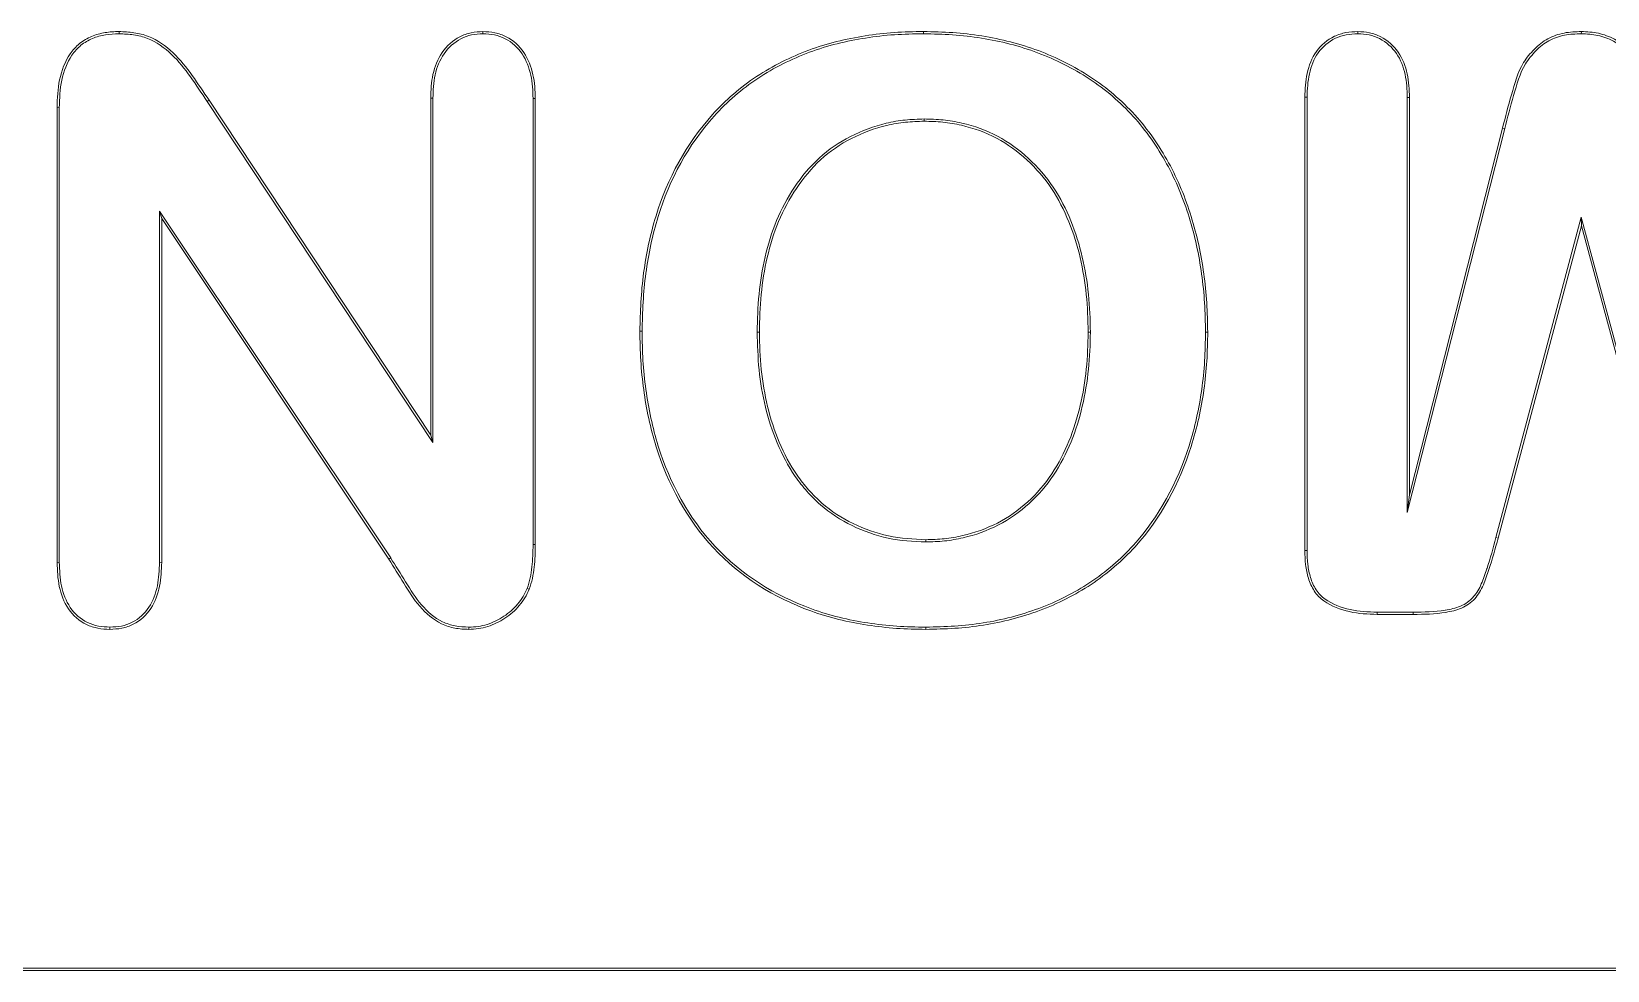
# Model space of a CAD drawing. Header units: millimetres. Extents: x 23 to 674, y 24 to 517.
# Drawn here: x 335.19 to 344.5, y 241.11 to 246.66 of the extents above; entities that cross this region are included whole.
import ezdxf

# ---------------------------------------------------------------- set-up
doc = ezdxf.new("R2010")
doc.units = ezdxf.units.MM
doc.header["$LTSCALE"] = 2.5
doc.layers.add('Visible (ANSI)', color=7, linetype='Continuous', lineweight=9)
doc.layers.add('Visible Narrow (ANSI)', color=7, linetype='Continuous', lineweight=9)

msp = doc.modelspace()

# ---------------------------------------------------------------- linework, layer by layer
at = {"layer": 'Visible (ANSI)'}
for p, q in [((335.7062, 246.6442), (335.7063, 246.6573)), ((337.8553, 246.6442), (337.8553, 246.6573)), ((340.4566, 246.6442), (340.4566, 246.6573)), ((343.0213, 246.6442), (343.0214, 246.6573)), ((344.3416, 246.6442), (344.3417, 246.6573)), ((342.709, 243.592), (342.709, 246.2698)), ((342.7221, 246.2696), (342.709, 246.2698)), ((342.7221, 243.5922), (342.7221, 246.2696)), ((343.3137, 246.2676), (343.3268, 246.2678)), ((343.3137, 246.2676), (343.3137, 243.8167)), ((343.3268, 246.2678), (343.3268, 243.9216)), ((335.3402, 243.5231), (335.3402, 246.2078)), ((335.3533, 246.2076), (335.3402, 246.2078)), ((335.3533, 243.5233), (335.3533, 246.2076)), ((336.227, 246.2446), (337.5595, 244.231)), ((336.2378, 246.2519), (337.5464, 244.2746)), ((337.5464, 244.2746), (337.5464, 246.2636)), ((337.5595, 246.2634), (337.5464, 246.2636)), ((337.5595, 244.231), (337.5595, 246.2634)), ((338.1511, 246.2614), (338.1642, 246.2616)), ((338.1511, 246.2614), (338.1511, 243.6279)), ((338.1642, 246.2616), (338.1642, 243.6279)), ((340.4607, 246.1409), (340.4607, 246.1278)), ((343.3137, 243.8167), (343.889, 246.0839)), ((343.3268, 243.9216), (343.8763, 246.0871)), ((335.9448, 245.5975), (335.9579, 245.5542)), ((335.9448, 245.5975), (335.9448, 243.5233)), ((337.3106, 243.5488), (335.9448, 245.5975)), ((337.2996, 243.5417), (335.9579, 245.5542)), ((335.9579, 245.5542), (335.9579, 243.5231)), ((344.3416, 245.5606), (343.8374, 243.6692)), ((344.3416, 245.5606), (344.3417, 245.5101)), ((344.8521, 243.6692), (344.3416, 245.5606)), ((344.3417, 245.5101), (343.8501, 243.6658)), ((344.8395, 243.6658), (344.3417, 245.5101)), ((338.795, 244.8874), (338.7819, 244.8875)), ((339.4748, 244.8826), (339.4879, 244.8827)), ((341.4425, 244.8827), (341.4294, 244.8827)), ((342.1223, 244.8827), (342.1354, 244.8827)), ((337.5595, 244.231), (337.5464, 244.2746)), ((343.3137, 243.8167), (343.3268, 243.9216)), ((340.4703, 243.6437), (340.4704, 243.6568)), ((342.7221, 243.5922), (342.709, 243.592)), ((335.3533, 243.5233), (335.3402, 243.5231)), ((335.9448, 243.5233), (335.9579, 243.5231)), ((337.3106, 243.5488), (337.2996, 243.5417)), ((338.1161, 243.3693), (338.1283, 243.3645)), ((343.1367, 243.2287), (343.1365, 243.2156)), ((343.3489, 243.2156), (343.1365, 243.2156)), ((343.3488, 243.2287), (343.1367, 243.2287)), ((335.6525, 243.1404), (335.6525, 243.1273)), ((337.7719, 243.1404), (337.7719, 243.1273)), ((340.4703, 243.1404), (340.4704, 243.1273)), ((332.3858, 241.1263), (356.3858, 241.1263)), ((332.3858, 241.1132), (356.3858, 241.1132))]:
    msp.add_line(p, q, dxfattribs=at)
for points, knots in [([(335.3402, 246.2078), (335.3415, 246.2629), (335.3436, 246.3184), (335.3666, 246.4265), (335.386, 246.4795), (335.4327, 246.548), (335.4515, 246.5688), (335.4944, 246.6036), (335.5186, 246.6174), (335.5697, 246.6389), (335.5965, 246.6466), (335.6509, 246.6552), (335.6786, 246.6563), (335.7063, 246.6573)], [0, 0, 0, 0, 0.000162987, 0.000162987, 0.0003259741, 0.0003259741, 0.0004074676, 0.0004074676, 0.0004889611, 0.0004889611, 0.0005704546, 0.0005704546, 0.0006519481, 0.0006519481, 0.0006519481, 0.0006519481]), ([(335.3533, 246.2076), (335.3546, 246.2628), (335.3567, 246.317), (335.3792, 246.4225), (335.3981, 246.474), (335.4429, 246.5396), (335.4608, 246.5595), (335.5016, 246.5926), (335.5247, 246.6058), (335.5738, 246.6264), (335.5996, 246.6338), (335.6518, 246.6421), (335.6787, 246.6432), (335.7062, 246.6442)], [0, 0, 0, 0, 0.0001592645, 0.0001592645, 0.0003186812, 0.0003186812, 0.0003983896, 0.0003983896, 0.0004780979, 0.0004780979, 0.0005578063, 0.0005578063, 0.0006369811, 0.0006369811, 0.0006369811, 0.0006369811]), ([(335.7062, 246.6442), (335.7354, 246.6428), (335.7641, 246.6415), (335.8203, 246.6332), (335.848, 246.6263), (335.9274, 246.5958), (335.9742, 246.5617), (336.0578, 246.4823), (336.094, 246.437), (336.1613, 246.342), (336.1938, 246.2929), (336.227, 246.2446)], [0, 0, 0, 0, 0.0000849401, 0.0000849401, 0.0001704192, 0.0001704192, 0.0003413774, 0.0003413774, 0.0005123357, 0.0005123357, 0.0006831895, 0.0006831895, 0.0006831895, 0.0006831895]), ([(335.7063, 246.6573), (335.7356, 246.6559), (335.765, 246.6546), (335.823, 246.646), (335.8517, 246.6389), (335.9341, 246.6073), (335.9825, 246.572), (336.0676, 246.4911), (336.1044, 246.445), (336.1722, 246.3492), (336.2047, 246.3003), (336.2378, 246.2519)], [0, 0, 0, 0, 0.0000868693, 0.0000868693, 0.0001737385, 0.0001737385, 0.000347477, 0.000347477, 0.0005212156, 0.0005212156, 0.0006949541, 0.0006949541, 0.0006949541, 0.0006949541]), ([(337.5464, 246.2636), (337.548, 246.3105), (337.55, 246.3579), (337.5699, 246.4499), (337.5876, 246.4945), (337.641, 246.5721), (337.677, 246.6046), (337.7398, 246.637), (337.7622, 246.6452), (337.8082, 246.6549), (337.8317, 246.6561), (337.8553, 246.6573)], [0, 0, 0, 0, 0.0001401732, 0.0001401732, 0.0002803464, 0.0002803464, 0.0004205195, 0.0004205195, 0.0004906061, 0.0004906061, 0.0005606927, 0.0005606927, 0.0005606927, 0.0005606927]), ([(337.5595, 246.2634), (337.5611, 246.3103), (337.5631, 246.3565), (337.5824, 246.4458), (337.5995, 246.4887), (337.6507, 246.563), (337.685, 246.594), (337.7448, 246.6249), (337.7661, 246.6326), (337.8095, 246.6418), (337.8319, 246.643), (337.8553, 246.6442)], [0, 0, 0, 0, 0.0001352247, 0.0001352247, 0.0002706634, 0.0002706634, 0.0004061021, 0.0004061021, 0.0004738214, 0.0004738214, 0.0005409261, 0.0005409261, 0.0005409261, 0.0005409261]), ([(337.8553, 246.6573), (337.8789, 246.6562), (337.9026, 246.655), (337.9488, 246.6455), (337.9714, 246.6373), (338.0344, 246.6047), (338.0709, 246.5723), (338.1234, 246.4936), (338.1401, 246.4485), (338.1605, 246.3562), (338.1627, 246.3087), (338.1642, 246.2616)], [0, 0, 0, 0, 0.0000700551, 0.0000700551, 0.0001401101, 0.0001401101, 0.0002802203, 0.0002802203, 0.0004203304, 0.0004203304, 0.0005604406, 0.0005604406, 0.0005604406, 0.0005604406]), ([(337.8553, 246.6442), (337.8788, 246.6431), (337.9014, 246.6419), (337.9449, 246.6329), (337.9664, 246.6252), (338.0263, 246.5941), (338.0611, 246.5633), (338.1113, 246.4881), (338.1276, 246.4444), (338.1474, 246.3547), (338.1495, 246.3085), (338.1511, 246.2614)], [0, 0, 0, 0, 0.0000668659, 0.0000668659, 0.0001343421, 0.0001343421, 0.0002692945, 0.0002692945, 0.0004042469, 0.0004042469, 0.0005389991, 0.0005389991, 0.0005389991, 0.0005389991]), ([(338.7819, 244.8875), (338.7843, 245.0025), (338.7885, 245.1176), (338.8194, 245.3457), (338.8434, 245.4586), (338.9446, 245.7886), (339.0565, 245.9958), (339.2876, 246.2523), (339.3753, 246.3282), (339.5675, 246.4549), (339.6709, 246.5069), (339.8866, 246.5873), (339.9991, 246.6138), (340.1696, 246.6409), (340.2268, 246.6477), (340.3415, 246.6552), (340.3991, 246.6563), (340.4566, 246.6573)], [0, 0, 0, 0, 0.000344312, 0.000344312, 0.000688623, 0.000688623, 0.001377246, 0.001377246, 0.001721558, 0.001721558, 0.00206587, 0.00206587, 0.002410181, 0.002410181, 0.002582337, 0.002582337, 0.002754493, 0.002754493, 0.002754493, 0.002754493]), ([(338.795, 244.8874), (338.7974, 245.0024), (338.8016, 245.1166), (338.8323, 245.3432), (338.8562, 245.4556), (338.9566, 245.7831), (339.0676, 245.9886), (339.2967, 246.2427), (339.3834, 246.3179), (339.5738, 246.4433), (339.6764, 246.4949), (339.8903, 246.5747), (340.0018, 246.6009), (340.1713, 246.628), (340.228, 246.6347), (340.3419, 246.6421), (340.3991, 246.6432), (340.4566, 246.6442)], [0, 0, 0, 0, 0.000341549, 0.000341549, 0.000683291, 0.000683291, 0.001366775, 0.001366775, 0.001708516, 0.001708516, 0.002050258, 0.002050258, 0.002392, 0.002392, 0.002562871, 0.002562871, 0.002733466, 0.002733466, 0.002733466, 0.002733466]), ([(340.4566, 246.6573), (340.5142, 246.6559), (340.5718, 246.6545), (340.6868, 246.6468), (340.7441, 246.6402), (340.9148, 246.6128), (341.0272, 246.5848), (341.243, 246.5038), (341.3468, 246.4519), (341.5396, 246.3257), (341.6275, 246.2496), (341.7829, 246.0793), (341.8486, 245.9837), (341.9598, 245.7817), (342.0039, 245.6747), (342.072, 245.4544), (342.0964, 245.3415), (342.1203, 245.1703), (342.1261, 245.1129), (342.133, 244.9979), (342.1342, 244.9403), (342.1354, 244.8827)], [0, 0, 0, 0, 0.000172058, 0.000172058, 0.000344117, 0.000344117, 0.000688234, 0.000688234, 0.001032351, 0.001032351, 0.001376467, 0.001376467, 0.001720584, 0.001720584, 0.002064701, 0.002064701, 0.002408818, 0.002408818, 0.002580877, 0.002580877, 0.002752935, 0.002752935, 0.002752935, 0.002752935]), ([(340.4566, 246.6442), (340.5141, 246.6428), (340.5714, 246.6414), (340.6855, 246.6338), (340.7424, 246.6272), (340.912, 246.6), (341.0235, 246.5722), (341.2375, 246.4919), (341.3405, 246.4403), (341.5315, 246.3153), (341.6185, 246.24), (341.7725, 246.0712), (341.8375, 245.9766), (341.948, 245.7761), (341.9916, 245.6701), (342.0593, 245.4513), (342.0835, 245.339), (342.1073, 245.1688), (342.1131, 245.1118), (342.1199, 244.9975), (342.1211, 244.9402), (342.1223, 244.8827)], [0, 0, 0, 0, 0.000170541, 0.000170541, 0.000341357, 0.000341357, 0.00068299, 0.00068299, 0.001024623, 0.001024623, 0.001366255, 0.001366255, 0.001707888, 0.001707888, 0.00204952, 0.00204952, 0.002391153, 0.002391153, 0.002561969, 0.002561969, 0.002732525, 0.002732525, 0.002732525, 0.002732525]), ([(342.709, 246.2698), (342.7105, 246.3168), (342.7127, 246.364), (342.7331, 246.4559), (342.7496, 246.5011), (342.8043, 246.5778), (342.8416, 246.6089), (342.9054, 246.6392), (342.9281, 246.6464), (342.9743, 246.6549), (342.9978, 246.6561), (343.0214, 246.6573)], [0, 0, 0, 0, 0.0001403834, 0.0001403834, 0.0002807668, 0.0002807668, 0.0004211501, 0.0004211501, 0.0004913418, 0.0004913418, 0.0005615335, 0.0005615335, 0.0005615335, 0.0005615335]), ([(342.7221, 246.2696), (342.7236, 246.3167), (342.7258, 246.3625), (342.7456, 246.4518), (342.7615, 246.4953), (342.8137, 246.5683), (342.8493, 246.5981), (342.91, 246.6269), (342.9315, 246.6337), (342.9754, 246.6418), (342.998, 246.643), (343.0213, 246.6442)], [0, 0, 0, 0, 0.0001354506, 0.0001354506, 0.0002710973, 0.0002710973, 0.0004067439, 0.0004067439, 0.0004745673, 0.0004745673, 0.0005417273, 0.0005417273, 0.0005417273, 0.0005417273]), ([(343.0213, 246.6442), (343.0445, 246.6429), (343.0667, 246.6417), (343.1098, 246.6328), (343.1309, 246.6253), (343.1901, 246.5949), (343.2244, 246.5645), (343.2751, 246.4911), (343.291, 246.4482), (343.3102, 246.3596), (343.3122, 246.3141), (343.3137, 246.2676)], [0, 0, 0, 0, 0.000065808, 0.000065808, 0.0001322707, 0.0001322707, 0.0002651961, 0.0002651961, 0.0003981216, 0.0003981216, 0.0005308545, 0.0005308545, 0.0005308545, 0.0005308545]), ([(343.0214, 246.6573), (343.0447, 246.6561), (343.068, 246.6548), (343.1136, 246.6454), (343.1359, 246.6375), (343.1981, 246.6055), (343.234, 246.5736), (343.2871, 246.4968), (343.3035, 246.4522), (343.3233, 246.3611), (343.3254, 246.3143), (343.3268, 246.2678)], [0, 0, 0, 0, 0.0000690396, 0.0000690396, 0.0001380792, 0.0001380792, 0.0002761585, 0.0002761585, 0.0004142377, 0.0004142377, 0.000552317, 0.000552317, 0.000552317, 0.000552317]), ([(343.8763, 246.0871), (343.893, 246.1529), (343.9102, 246.2185), (343.9483, 246.3488), (343.9648, 246.4158), (344.0184, 246.5025), (344.0406, 246.5285), (344.0879, 246.5772), (344.1146, 246.5988), (344.1744, 246.6309), (344.207, 246.6419), (344.2737, 246.655), (344.3077, 246.6563), (344.3417, 246.6573)], [0, 0, 0, 0, 0.0002035727, 0.0002035727, 0.0004071454, 0.0004071454, 0.0005089317, 0.0005089317, 0.0006107181, 0.0006107181, 0.0007125044, 0.0007125044, 0.0008142908, 0.0008142908, 0.0008142908, 0.0008142908]), ([(343.889, 246.0839), (343.9057, 246.1497), (343.9228, 246.215), (343.9418, 246.28), (343.9608, 246.345), (343.9773, 246.4111), (344.0117, 246.4667), (344.0289, 246.4946), (344.0506, 246.52), (344.0736, 246.5437), (344.0967, 246.5674), (344.1221, 246.588), (344.1507, 246.6033), (344.1793, 246.6187), (344.2107, 246.6292), (344.2429, 246.6356), (344.2749, 246.6419), (344.3077, 246.6432), (344.3416, 246.6442)], [0, 0, 0, 0, 0.0001993705, 0.0001993705, 0.0001993705, 0.0003987411, 0.0003987411, 0.0003987411, 0.0004984263, 0.0004984263, 0.0004984263, 0.0005981116, 0.0005981116, 0.0005981116, 0.0006977968, 0.0006977968, 0.0006977968, 0.0007970759, 0.0007970759, 0.0007970759, 0.0007970759]), ([(344.3416, 246.6442), (344.3754, 246.6431), (344.4077, 246.6411), (344.4715, 246.6272), (344.5023, 246.6163), (344.5591, 246.5846), (344.5848, 246.5644), (344.6316, 246.518), (344.6515, 246.4927), (344.7013, 246.407), (344.7237, 246.3439), (344.76, 246.2148), (344.7764, 246.1488), (344.7944, 246.0838)], [0, 0, 0, 0, 0.0000982692, 0.0000982692, 0.000196942, 0.000196942, 0.0002956148, 0.0002956148, 0.0003942876, 0.0003942876, 0.0005916333, 0.0005916333, 0.0007888476, 0.0007888476, 0.0007888476, 0.0007888476]), ([(344.3417, 246.6573), (344.3754, 246.6562), (344.4093, 246.6542), (344.4754, 246.6397), (344.5076, 246.6283), (344.5666, 246.5954), (344.5934, 246.5743), (344.6415, 246.5267), (344.6625, 246.5), (344.7135, 246.4122), (344.7362, 246.3479), (344.7727, 246.2178), (344.7891, 246.1523), (344.807, 246.0871)], [0, 0, 0, 0, 0.0001006546, 0.0001006546, 0.0002013092, 0.0002013092, 0.0003019638, 0.0003019638, 0.0004026184, 0.0004026184, 0.0006039276, 0.0006039276, 0.0008052368, 0.0008052368, 0.0008052368, 0.0008052368]), ([(340.4607, 246.1409), (340.4606, 246.1409), (340.4604, 246.1409), (340.4603, 246.1409), (340.4232, 246.1397), (340.3858, 246.1384), (340.311, 246.131), (340.2737, 246.1245), (340.164, 246.098), (340.093, 246.072), (339.9589, 246.0037), (339.8958, 245.9612), (339.7852, 245.8588), (339.7369, 245.8008), (339.6533, 245.6762), (339.6183, 245.6096), (339.5599, 245.4716), (339.5381, 245.3995), (339.5044, 245.2541), (339.4928, 245.1801), (339.478, 245.0317), (339.4756, 244.9569), (339.4748, 244.8828), (339.4748, 244.8827), (339.4748, 244.8827), (339.4748, 244.8826)], [0, 0, 0, 0, 0.000000402, 0.000000402, 0.000000402, 0.00011248, 0.00011248, 0.000224558, 0.000224558, 0.000448714, 0.000448714, 0.00067287, 0.00067287, 0.000897026, 0.000897026, 0.001121182, 0.001121182, 0.001345338, 0.001345338, 0.001569494, 0.001569494, 0.00179365, 0.00179365, 0.00179365, 0.001793868, 0.001793868, 0.001793868, 0.001793868]), ([(340.4607, 246.1278), (340.4236, 246.1266), (340.3866, 246.1253), (340.3129, 246.118), (340.2763, 246.1116), (340.1681, 246.0855), (340.098, 246.0599), (339.9658, 245.9925), (339.9038, 245.9507), (339.795, 245.85), (339.7473, 245.7927), (339.6647, 245.6696), (339.63, 245.6037), (339.5723, 245.4672), (339.5507, 245.3961), (339.5173, 245.2517), (339.5058, 245.1784), (339.4911, 245.0309), (339.4887, 244.9567), (339.4879, 244.8827)], [0, 0, 0, 0, 0.000110787, 0.000110787, 0.000221575, 0.000221575, 0.000443149, 0.000443149, 0.000664724, 0.000664724, 0.000886298, 0.000886298, 0.001107873, 0.001107873, 0.001329447, 0.001329447, 0.001551022, 0.001551022, 0.001772596, 0.001772596, 0.001772596, 0.001772596]), ([(341.4425, 244.8827), (341.4425, 244.8828), (341.4425, 244.8828), (341.4425, 244.8829), (341.4411, 244.9568), (341.439, 245.0314), (341.4233, 245.1795), (341.4113, 245.2531), (341.3776, 245.3983), (341.3555, 245.4699), (341.2986, 245.6081), (341.265, 245.6751), (341.1816, 245.8002), (341.1321, 245.857), (341.022, 245.9588), (340.9609, 246.0035), (340.8281, 246.0741), (340.7569, 246.0994), (340.6473, 246.1252), (340.6101, 246.1314), (340.5354, 246.1389), (340.498, 246.1399), (340.4611, 246.1409), (340.461, 246.1409), (340.4608, 246.1409), (340.4607, 246.1409)], [0, 0, 0, 0, 0.000000256, 0.000000256, 0.000000256, 0.000222408, 0.000222408, 0.000444559, 0.000444559, 0.00066671, 0.00066671, 0.000888862, 0.000888862, 0.001111013, 0.001111013, 0.001333165, 0.001333165, 0.001555316, 0.001555316, 0.001666392, 0.001666392, 0.001777467, 0.001777467, 0.001777467, 0.001777868, 0.001777868, 0.001777868, 0.001777868]), ([(341.4294, 244.8827), (341.428, 244.9566), (341.4259, 245.0305), (341.4103, 245.1776), (341.3984, 245.2507), (341.365, 245.3947), (341.343, 245.4656), (341.2867, 245.6024), (341.2535, 245.6689), (341.1714, 245.7919), (341.1224, 245.8481), (341.0138, 245.9485), (340.9537, 245.9925), (340.8231, 246.062), (340.7528, 246.0869), (340.6448, 246.1124), (340.6082, 246.1185), (340.5347, 246.1258), (340.4977, 246.1268), (340.4607, 246.1278)], [0, 0, 0, 0, 0.000219599, 0.000219599, 0.000439199, 0.000439199, 0.000658798, 0.000658798, 0.000878398, 0.000878398, 0.001097997, 0.001097997, 0.001317597, 0.001317597, 0.001537196, 0.001537196, 0.001646996, 0.001646996, 0.001756796, 0.001756796, 0.001756796, 0.001756796]), ([(340.4704, 243.1273), (340.4128, 243.1281), (340.3551, 243.1292), (340.2402, 243.1376), (340.1829, 243.1439), (340.0119, 243.1694), (339.8993, 243.1966), (339.5742, 243.3144), (339.373, 243.4398), (339.0589, 243.7772), (338.947, 243.9854), (338.8437, 244.3154), (338.8194, 244.4285), (338.7967, 244.5999), (338.7908, 244.6572), (338.7832, 244.7722), (338.7824, 244.8299), (338.7819, 244.8875)], [0, 0, 0, 0, 0.000172251, 0.000172251, 0.000344503, 0.000344503, 0.000689005, 0.000689005, 0.001378011, 0.001378011, 0.002067016, 0.002067016, 0.002411519, 0.002411519, 0.00258377, 0.00258377, 0.002756022, 0.002756022, 0.002756022, 0.002756022]), ([(340.4703, 243.1404), (340.4127, 243.1412), (340.3556, 243.1423), (340.2415, 243.1506), (340.1844, 243.157), (340.0145, 243.1822), (339.9028, 243.2092), (339.5804, 243.3261), (339.381, 243.4504), (339.07, 243.7845), (338.959, 243.9909), (338.8564, 244.3185), (338.8323, 244.4308), (338.8097, 244.6013), (338.8039, 244.6585), (338.7963, 244.7727), (338.7955, 244.8298), (338.795, 244.8874)], [0, 0, 0, 0, 0.000170721, 0.000170721, 0.000341672, 0.000341672, 0.000683576, 0.000683576, 0.001367383, 0.001367383, 0.00205119, 0.00205119, 0.002393093, 0.002393093, 0.002564045, 0.002564045, 0.002734805, 0.002734805, 0.002734805, 0.002734805]), ([(339.4748, 244.8826), (339.4748, 244.8825), (339.4748, 244.8825), (339.4748, 244.8824), (339.4764, 244.8086), (339.4782, 244.7342), (339.4935, 244.5861), (339.506, 244.5126), (339.5409, 244.3677), (339.5639, 244.2965), (339.622, 244.159), (339.6563, 244.0926), (339.7203, 243.9997), (339.7439, 243.9707), (339.7932, 243.9145), (339.8197, 243.8876), (339.9051, 243.8141), (339.9682, 243.7727), (340.1029, 243.7067), (340.1742, 243.6822), (340.3208, 243.6504), (340.3963, 243.6463), (340.4699, 243.6437), (340.4701, 243.6437), (340.4702, 243.6437), (340.4703, 243.6437)], [0, 0, 0, 0, 0.000000216, 0.000000216, 0.000000216, 0.000221585, 0.000221585, 0.000442953, 0.000442953, 0.000664322, 0.000664322, 0.00088569, 0.00088569, 0.000996374, 0.000996374, 0.001107059, 0.001107059, 0.001328427, 0.001328427, 0.001549795, 0.001549795, 0.001771164, 0.001771164, 0.001771164, 0.001771554, 0.001771554, 0.001771554, 0.001771554]), ([(339.4879, 244.8827), (339.4895, 244.8088), (339.4913, 244.735), (339.5065, 244.5881), (339.5189, 244.515), (339.5535, 244.3714), (339.5762, 244.3009), (339.6337, 244.1648), (339.6679, 244.0989), (339.7307, 244.0077), (339.7541, 243.979), (339.8027, 243.9234), (339.8287, 243.8971), (339.9127, 243.8249), (339.9749, 243.784), (340.1077, 243.7189), (340.1781, 243.6948), (340.3225, 243.6635), (340.3966, 243.6594), (340.4704, 243.6568)], [0, 0, 0, 0, 0.000218841, 0.000218841, 0.000437683, 0.000437683, 0.000656524, 0.000656524, 0.000875365, 0.000875365, 0.000984786, 0.000984786, 0.001094206, 0.001094206, 0.001313048, 0.001313048, 0.001531889, 0.001531889, 0.00175073, 0.00175073, 0.00175073, 0.00175073]), ([(342.1223, 244.8827), (342.1212, 244.8257), (342.1202, 244.7689), (342.1135, 244.6559), (342.1076, 244.5995), (342.0836, 244.431), (342.0595, 244.3199), (341.9567, 243.9959), (341.8481, 243.7914), (341.6204, 243.5403), (341.5337, 243.4664), (341.3453, 243.3415), (341.2434, 243.2908), (341.0313, 243.2115), (340.9212, 243.1834), (340.7533, 243.1566), (340.697, 243.1502), (340.5841, 243.1429), (340.5273, 243.1417), (340.4703, 243.1404)], [0, 0, 0, 0, 0.000169155, 0.000169155, 0.000338571, 0.000338571, 0.000677403, 0.000677403, 0.001355067, 0.001355067, 0.001693899, 0.001693899, 0.00203273, 0.00203273, 0.002371562, 0.002371562, 0.002540978, 0.002540978, 0.002710162, 0.002710162, 0.002710162, 0.002710162]), ([(340.4703, 243.6437), (340.4705, 243.6437), (340.4706, 243.6437), (340.4707, 243.6437), (340.5072, 243.6446), (340.5441, 243.6456), (340.618, 243.6532), (340.6545, 243.6597), (340.7627, 243.6847), (340.833, 243.7098), (341.0308, 243.8116), (341.1434, 243.9154), (341.3074, 244.162), (341.3608, 244.3019), (341.4116, 244.5169), (341.4234, 244.5896), (341.439, 244.7358), (341.4411, 244.8095), (341.4425, 244.8824), (341.4425, 244.8825), (341.4425, 244.8826), (341.4425, 244.8827)], [0, 0, 0, 0, 0.000000393, 0.000000393, 0.000000393, 0.000110789, 0.000110789, 0.000221186, 0.000221186, 0.000441978, 0.000441978, 0.000883564, 0.000883564, 0.001325149, 0.001325149, 0.001545942, 0.001545942, 0.001766734, 0.001766734, 0.001766734, 0.001766992, 0.001766992, 0.001766992, 0.001766992]), ([(342.1354, 244.8827), (342.1343, 244.8255), (342.1333, 244.7685), (342.1299, 244.7117), (342.1265, 244.6547), (342.1206, 244.5979), (342.1126, 244.5415), (342.0965, 244.429), (342.0722, 244.3166), (342.0378, 244.208), (341.9686, 243.9899), (341.8592, 243.7842), (341.706, 243.6152), (341.6294, 243.5308), (341.5419, 243.4562), (341.4467, 243.393), (341.3518, 243.3301), (341.2491, 243.279), (341.1424, 243.2391), (341.0355, 243.1991), (340.9235, 243.1705), (340.8113, 243.1526), (340.8112, 243.1526), (340.8112, 243.1526), (340.8111, 243.1526), (340.7549, 243.1436), (340.6982, 243.1372), (340.6413, 243.1335), (340.5846, 243.1298), (340.5275, 243.1286), (340.4704, 243.1273)], [0, 0, 0, 0, 0.000170426, 0.000170426, 0.000170426, 0.000341331, 0.000341331, 0.000341331, 0.00068213, 0.00068213, 0.00068213, 0.001366253, 0.001366253, 0.001366253, 0.001707857, 0.001707857, 0.001707857, 0.002048369, 0.002048369, 0.002048369, 0.002389533, 0.002389533, 0.002389533, 0.002389764, 0.002389764, 0.002389764, 0.002560624, 0.002560624, 0.002560624, 0.002731159, 0.002731159, 0.002731159, 0.002731159]), ([(340.4704, 243.6568), (340.5069, 243.6577), (340.5434, 243.6587), (340.616, 243.6662), (340.652, 243.6726), (340.7588, 243.6972), (340.828, 243.7219), (341.0228, 243.8222), (341.1336, 243.9243), (341.2953, 244.1675), (341.3484, 244.3062), (341.3987, 244.5193), (341.4104, 244.5915), (341.4259, 244.7367), (341.428, 244.8097), (341.4294, 244.8827)], [0, 0, 0, 0, 0.00010911, 0.00010911, 0.000218221, 0.000218221, 0.000436441, 0.000436441, 0.000872882, 0.000872882, 0.001309323, 0.001309323, 0.001527544, 0.001527544, 0.001745764, 0.001745764, 0.001745764, 0.001745764]), ([(343.8374, 243.6692), (343.8214, 243.6082), (343.8043, 243.5476), (343.7846, 243.4878), (343.7842, 243.4868), (343.7839, 243.4858), (343.7836, 243.4848), (343.7736, 243.4547), (343.7634, 243.4243), (343.7509, 243.3953), (343.739, 243.3676), (343.7238, 243.3411), (343.7038, 243.3185), (343.7034, 243.3181), (343.7029, 243.3176), (343.7025, 243.3172), (343.6823, 243.2947), (343.6567, 243.2771), (343.6288, 243.2649), (343.6283, 243.2646), (343.6278, 243.2644), (343.6273, 243.2642), (343.599, 243.252), (343.569, 243.2457), (343.539, 243.2407), (343.5382, 243.2406), (343.5374, 243.2404), (343.5366, 243.2403), (343.4749, 243.2302), (343.4116, 243.2295), (343.3488, 243.2287)], [0, 0, 0, 0, 0.0001889393, 0.0001889393, 0.0001889393, 0.0001920556, 0.0001920556, 0.0001920556, 0.0002871191, 0.0002871191, 0.0002871191, 0.0003778786, 0.0003778786, 0.0003778786, 0.0003797147, 0.0003797147, 0.0003797147, 0.0004707069, 0.0004707069, 0.0004707069, 0.0004723483, 0.0004723483, 0.0004723483, 0.0005643286, 0.0005643286, 0.0005643286, 0.0005668179, 0.0005668179, 0.0005668179, 0.0007557572, 0.0007557572, 0.0007557572, 0.0007557572]), ([(343.8501, 243.6658), (343.8337, 243.6036), (343.8162, 243.5417), (343.7859, 243.4502), (343.7757, 243.4196), (343.7502, 243.3606), (343.7338, 243.3323), (343.6907, 243.2845), (343.6636, 243.2658), (343.6047, 243.2399), (343.5729, 243.2331), (343.4777, 243.2172), (343.413, 243.2164), (343.3489, 243.2156)], [0, 0, 0, 0, 0.0001931487, 0.0001931487, 0.000289723, 0.000289723, 0.0003862974, 0.0003862974, 0.0004828717, 0.0004828717, 0.0005794461, 0.0005794461, 0.0007725947, 0.0007725947, 0.0007725947, 0.0007725947]), ([(338.1511, 243.6279), (338.1506, 243.5833), (338.1494, 243.5398), (338.1417, 243.4743), (338.1386, 243.4524), (338.1296, 243.4105), (338.123, 243.3903), (338.1161, 243.3693)], [0, 0, 0, 0, 0.0001316185, 0.0001316185, 0.0001974593, 0.0001974593, 0.0002626044, 0.0002626044, 0.0002626044, 0.0002626044]), ([(338.1642, 243.6279), (338.1637, 243.5833), (338.1625, 243.5388), (338.1546, 243.4725), (338.1516, 243.4503), (338.1422, 243.4068), (338.1353, 243.3857), (338.1283, 243.3645)], [0, 0, 0, 0, 0.0001337182, 0.0001337182, 0.0002005774, 0.0002005774, 0.0002674365, 0.0002674365, 0.0002674365, 0.0002674365]), ([(343.1365, 243.2156), (343.0817, 243.2171), (343.0263, 243.2197), (342.919, 243.244), (342.866, 243.2633), (342.799, 243.3113), (342.7789, 243.3309), (342.7572, 243.3659), (342.7506, 243.3781), (342.7388, 243.4029), (342.734, 243.4158), (342.7225, 243.4554), (342.7162, 243.4823), (342.7105, 243.537), (342.7099, 243.5646), (342.709, 243.592)], [0, 0, 0, 0, 0.0001637636, 0.0001637636, 0.0003275271, 0.0003275271, 0.0004094089, 0.0004094089, 0.0004503498, 0.0004503498, 0.0004912907, 0.0004912907, 0.0005731725, 0.0005731725, 0.0006550543, 0.0006550543, 0.0006550543, 0.0006550543]), ([(343.1367, 243.2287), (343.0818, 243.2302), (343.0278, 243.2328), (342.9232, 243.2565), (342.8715, 243.2755), (342.8077, 243.3212), (342.7893, 243.3391), (342.7687, 243.3722), (342.7622, 243.3843), (342.7509, 243.408), (342.7465, 243.4199), (342.7353, 243.4582), (342.7292, 243.4845), (342.7236, 243.5375), (342.723, 243.5649), (342.7221, 243.5922)], [0, 0, 0, 0, 0.0001586284, 0.0001586284, 0.0003174286, 0.0003174286, 0.0003968287, 0.0003968287, 0.0004365288, 0.0004365288, 0.0004762289, 0.0004762289, 0.000555629, 0.000555629, 0.0006348364, 0.0006348364, 0.0006348364, 0.0006348364]), ([(335.6525, 243.1273), (335.6286, 243.1285), (335.6048, 243.1296), (335.558, 243.1385), (335.5351, 243.146), (335.4707, 243.1772), (335.4339, 243.21), (335.3802, 243.2888), (335.3629, 243.3343), (335.3437, 243.4277), (335.3418, 243.4756), (335.3402, 243.5231)], [0, 0, 0, 0, 0.0000706723, 0.0000706723, 0.0001413446, 0.0001413446, 0.0002826891, 0.0002826891, 0.0004240337, 0.0004240337, 0.0005653782, 0.0005653782, 0.0005653782, 0.0005653782]), ([(335.6525, 243.1404), (335.6288, 243.1416), (335.6059, 243.1428), (335.5616, 243.1511), (335.5398, 243.1583), (335.4785, 243.188), (335.4436, 243.2191), (335.3922, 243.2945), (335.3755, 243.3383), (335.3568, 243.4289), (335.3549, 243.4758), (335.3533, 243.5233)], [0, 0, 0, 0, 0.0000675036, 0.0000675036, 0.0001356116, 0.0001356116, 0.0002718278, 0.0002718278, 0.0004080439, 0.0004080439, 0.0005440476, 0.0005440476, 0.0005440476, 0.0005440476]), ([(335.9448, 243.5233), (335.9432, 243.4763), (335.9413, 243.4299), (335.923, 243.34), (335.9074, 243.2964), (335.8577, 243.2209), (335.8237, 243.1896), (335.7635, 243.1592), (335.7421, 243.1516), (335.6985, 243.1428), (335.6759, 243.1416), (335.6525, 243.1404)], [0, 0, 0, 0, 0.0001355654, 0.0001355654, 0.0002713403, 0.0002713403, 0.0004071152, 0.0004071152, 0.0004750026, 0.0004750026, 0.0005422824, 0.0005422824, 0.0005422824, 0.0005422824]), ([(335.9579, 243.5231), (335.9563, 243.476), (335.9544, 243.4286), (335.9356, 243.3362), (335.9194, 243.2909), (335.8675, 243.212), (335.8317, 243.1789), (335.7684, 243.147), (335.7459, 243.139), (335.6997, 243.1296), (335.6761, 243.1285), (335.6525, 243.1273)], [0, 0, 0, 0, 0.0001405111, 0.0001405111, 0.0002810221, 0.0002810221, 0.0004215332, 0.0004215332, 0.0004917887, 0.0004917887, 0.0005620443, 0.0005620443, 0.0005620443, 0.0005620443]), ([(337.7719, 243.1273), (337.7441, 243.1284), (337.7163, 243.1295), (337.662, 243.1398), (337.6355, 243.1489), (337.5603, 243.1849), (337.5176, 243.222), (337.4454, 243.306), (337.4166, 243.3537), (337.3578, 243.4475), (337.3287, 243.4946), (337.2996, 243.5417)], [0, 0, 0, 0, 0.0000823947, 0.0000823947, 0.0001647893, 0.0001647893, 0.0003295786, 0.0003295786, 0.000494368, 0.000494368, 0.0006591573, 0.0006591573, 0.0006591573, 0.0006591573]), ([(337.7719, 243.1404), (337.7442, 243.1415), (337.7173, 243.1427), (337.6657, 243.1524), (337.6402, 243.1612), (337.5678, 243.1958), (337.5267, 243.2315), (337.4562, 243.3136), (337.4277, 243.3606), (337.3689, 243.4544), (337.3398, 243.5015), (337.3107, 243.5486), (337.3107, 243.5486), (337.3107, 243.5487), (337.3106, 243.5488)], [0, 0, 0, 0, 0.0000801658, 0.0000801658, 0.0001608468, 0.0001608468, 0.0003222087, 0.0003222087, 0.0004835707, 0.0004835707, 0.0006449327, 0.0006449327, 0.0006449327, 0.0006451522, 0.0006451522, 0.0006451522, 0.0006451522]), ([(338.1161, 243.3693), (338.1083, 243.3523), (338.1008, 243.3358), (338.0825, 243.3053), (338.0714, 243.2908), (338.0358, 243.2484), (338.0087, 243.2245), (337.9471, 243.1842), (337.9142, 243.1676), (337.8622, 243.151), (337.8444, 243.1469), (337.8088, 243.142), (337.7906, 243.1412), (337.7719, 243.1404)], [0, 0, 0, 0, 0.0000536955, 0.0000536955, 0.0001080713, 0.0001080713, 0.0002168229, 0.0002168229, 0.0003255745, 0.0003255745, 0.0003799503, 0.0003799503, 0.000433815, 0.000433815, 0.000433815, 0.000433815]), ([(338.1283, 243.3645), (338.1205, 243.3473), (338.1126, 243.3301), (338.0932, 243.2978), (338.0817, 243.2827), (338.0452, 243.2392), (338.0167, 243.2141), (337.9534, 243.1727), (337.9195, 243.1555), (337.8655, 243.1383), (337.847, 243.134), (337.8096, 243.1289), (337.7907, 243.1281), (337.7719, 243.1273)], [0, 0, 0, 0, 0.0000562075, 0.0000562075, 0.000112415, 0.000112415, 0.00022483, 0.00022483, 0.000337245, 0.000337245, 0.0003934525, 0.0003934525, 0.00044966, 0.00044966, 0.00044966, 0.00044966])]:
    msp.add_open_spline(points, degree=3, knots=knots, dxfattribs=at)
at = {"layer": 'Visible Narrow (ANSI)'}
for p, q in [((336.227, 246.2446), (336.2378, 246.2519)), ((343.889, 246.0839), (343.8763, 246.0871)), ((343.8374, 243.6692), (343.8501, 243.6658)), ((338.1511, 243.6279), (338.1642, 243.6279)), ((343.3488, 243.2287), (343.3489, 243.2156))]:
    msp.add_line(p, q, dxfattribs=at)

doc.saveas('drawing.dxf')
